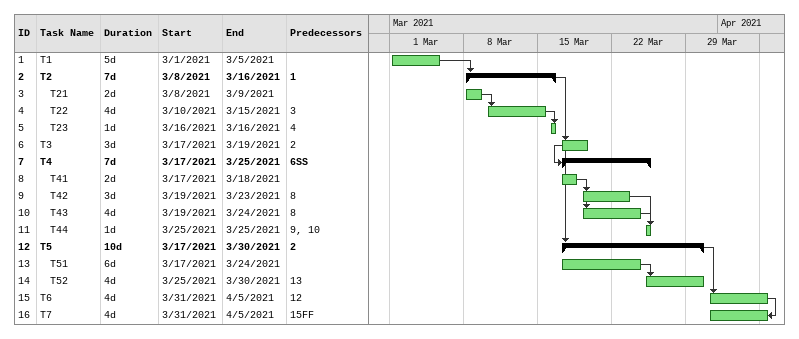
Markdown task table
| ID | Level | Task | Duration | Start | Finish | Predecessors |
|---|---|---|---|---|---|---|
| 1 | 1 | T1 | 5d | 2021-03-01 | 2021-03-05 |  |
| 2 | 1 | **T2** | 7d | 2021-03-08 | 2021-03-16 | 1 |
| 3 | 2 | T21 | 2d | 2021-03-08 | 2021-03-09 |  |
| 4 | 2 | T22 | 4d | 2021-03-10 | 2021-03-15 | 3 |
| 5 | 2 | T23 | 1d | 2021-03-16 | 2021-03-16 | 4 |
| 6 | 1 | T3 | 3d | 2021-03-17 | 2021-03-19 | 2 |
| 7 | 1 | **T4** | 7d | 2021-03-17 | 2021-03-25 | 6SS |
| 8 | 2 | T41 | 2d | 2021-03-17 | 2021-03-18 |  |
| 9 | 2 | T42 | 3d | 2021-03-19 | 2021-03-23 | 8 |
| 10 | 2 | T43 | 4d | 2021-03-19 | 2021-03-24 | 8 |
| 11 | 2 | T44 | 1d | 2021-03-25 | 2021-03-25 | 9, 10 |
| 12 | 1 | **T5** | 10d | 2021-03-17 | 2021-03-30 | 2 |
| 13 | 2 | T51 | 6d | 2021-03-17 | 2021-03-24 |  |
| 14 | 2 | T52 | 4d | 2021-03-25 | 2021-03-30 | 13 |
| 15 | 1 | T6 | 4d | 2021-03-31 | 2021-04-05 | 12 |
| 16 | 1 | T7 | 4d | 2021-03-31 | 2021-04-05 | 15FF |
